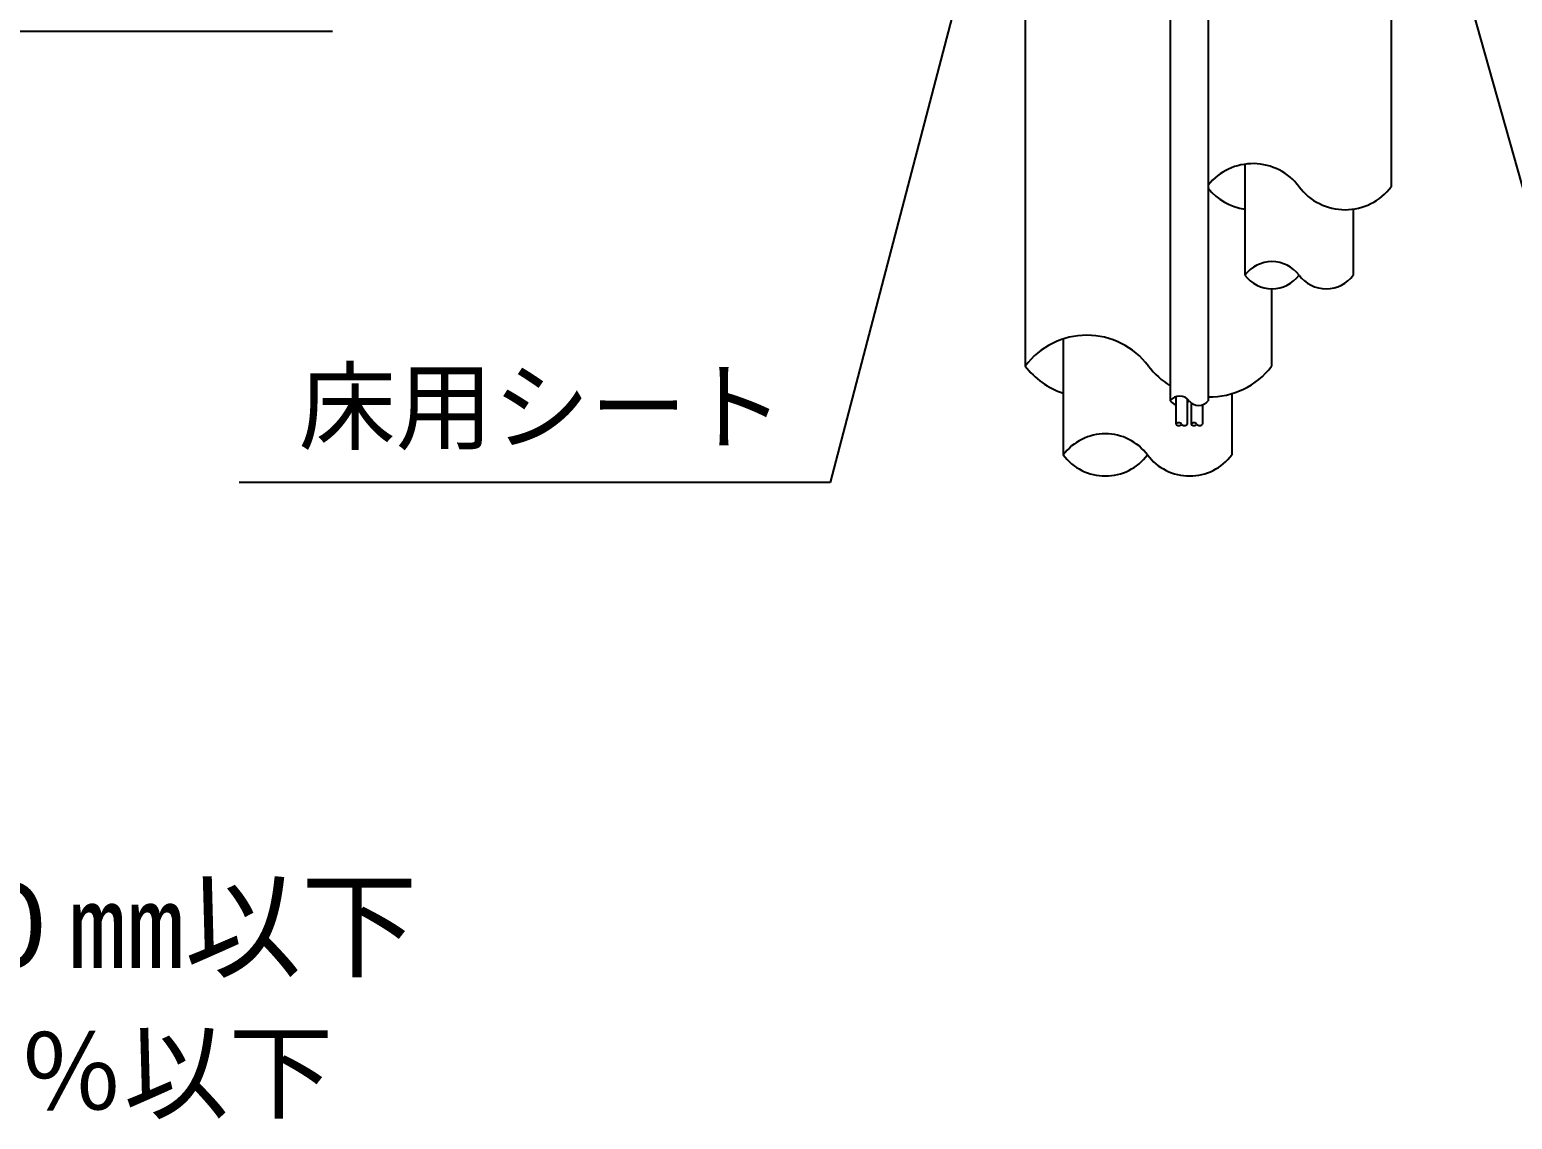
# Model space of a CAD drawing. Extents: x 443 to 1217, y -1921 to -677.
# Drawn here: x 475.8 to 527.8, y -1490.9 to -1452.7 of the extents above; entities that cross this region are included whole.
import ezdxf
from ezdxf.enums import TextEntityAlignment as Align

# ---------------------------------------------------------------- set-up
doc = ezdxf.new("R2010")
doc.units = 0
doc.header["$MEASUREMENT"] = 0
doc.layers.get('0').update_dxf_attribs({"linetype": 'CONTINUOUS'})
for name, color, linetype in [('1', 7, 'CONTINUOUS'), ('10', 7, 'CONTINUOUS'), ('5', 7, 'CONTINUOUS'), ('6', 7, 'CONTINUOUS')]:
    doc.layers.add(name, color=color, linetype=linetype)
doc.styles.add('ｽﾀｲﾙ2', font='MS PGothic.ttf')

msp = doc.modelspace()

# ---------------------------------------------------------------- linework, layer by layer
at = {"color": 7, "linetype": 'Continuous'}
for p, q in [((509.931, -1445.416), (503.866, -1468.579)), ((524.722, -1445.949), (532.905, -1475.014)), ((503.866, -1468.579), (483.121, -1468.579))]:
    msp.add_line(p, q, dxfattribs=at)
at = {"layer": '5', "color": 3, "linetype": 'Continuous'}
for p, q in [((510.721, -1445.949), (510.721, -1464.487)), ((515.812, -1445.949), (515.812, -1465.707)), ((517.144, -1445.949), (517.144, -1465.707)), ((523.57, -1445.949), (523.57, -1458.191)), ((518.432, -1457.402), (518.432, -1461.299)), ((522.238, -1458.979), (522.238, -1461.299)), ((519.372, -1461.774), (519.372, -1464.487)), ((512.053, -1463.536), (512.053, -1467.606)), ((516.012, -1465.562), (516.012, -1466.528)), ((516.411, -1465.637), (516.411, -1466.528)), ((516.544, -1465.777), (516.544, -1466.528)), ((516.944, -1465.852), (516.944, -1466.528)), ((517.972, -1465.459), (517.972, -1467.606))]:
    msp.add_line(p, q, dxfattribs=at)
for centre, radius, start, end in [((518.717, -1459.404), 2.022, 36.8699, 141.0861), ((518.717, -1456.977), 2.022, 218.9139, 261.8773), ((521.953, -1456.977), 2.022, 216.8699, 323.1301), ((519.383, -1462.012), 1.19, 36.8699, 143.1301), ((519.383, -1460.585), 1.19, 216.8699, 323.1301), ((521.287, -1460.585), 1.19, 216.8699, 323.1301), ((512.884, -1466.109), 2.704, 36.8699, 143.1301), ((512.884, -1462.865), 2.704, 216.8699, 252.102), ((517.209, -1462.865), 2.704, 216.8699, 238.8734), ((517.209, -1462.865), 2.704, 268.6102, 323.1301), ((516.145, -1465.957), 0.416, 36.8699, 143.1301), ((516.145, -1465.457), 0.416, 216.8699, 251.3371), ((516.145, -1465.457), 0.416, 309.7918, 323.1301), ((516.811, -1465.457), 0.416, 216.8699, 323.1301), ((513.533, -1468.716), 1.85, 36.8699, 143.1301), ((516.112, -1466.603), 0.125, 36.8699, 143.1301), ((516.112, -1466.454), 0.125, 216.8699, 323.1301), ((516.311, -1466.454), 0.125, 216.8699, 323.1301), ((516.644, -1466.603), 0.125, 36.8699, 143.1301), ((516.644, -1466.454), 0.125, 216.8699, 323.1301), ((516.844, -1466.454), 0.125, 216.8699, 323.1301), ((513.533, -1466.497), 1.85, 216.8699, 323.1301), ((516.492, -1466.497), 1.85, 216.8699, 323.1301)]:
    msp.add_arc(centre, radius, start, end, dxfattribs=at)
at = {"layer": '6', "color": 7, "linetype": 'Continuous'}
msp.add_line((486.399, -1452.747), (466.404, -1452.747), dxfattribs=at)

# ---------------------------------------------------------------- texts
at = {"layer": '1', "color": 7, "linetype": 'Continuous', "style": 'ｽﾀｲﾙ2'}
for s, height, p in [('開口径：φ１６０㎜以下', 3, (445.921, -1485.624)), ('占積率：５６．７％以下', 2.7, (445.921, -1490.624))]:
    msp.add_text(s, height=height, dxfattribs=at).set_placement(p)
at = {"layer": '10', "linetype": 'Continuous', "style": 'ｽﾀｲﾙ2'}
msp.add_attdef('床用シート', text='', height=2.5, dxfattribs=at).set_placement((485.209, -1467.913), align=Align.BOTTOM_LEFT)

doc.saveas('drawing.dxf')
